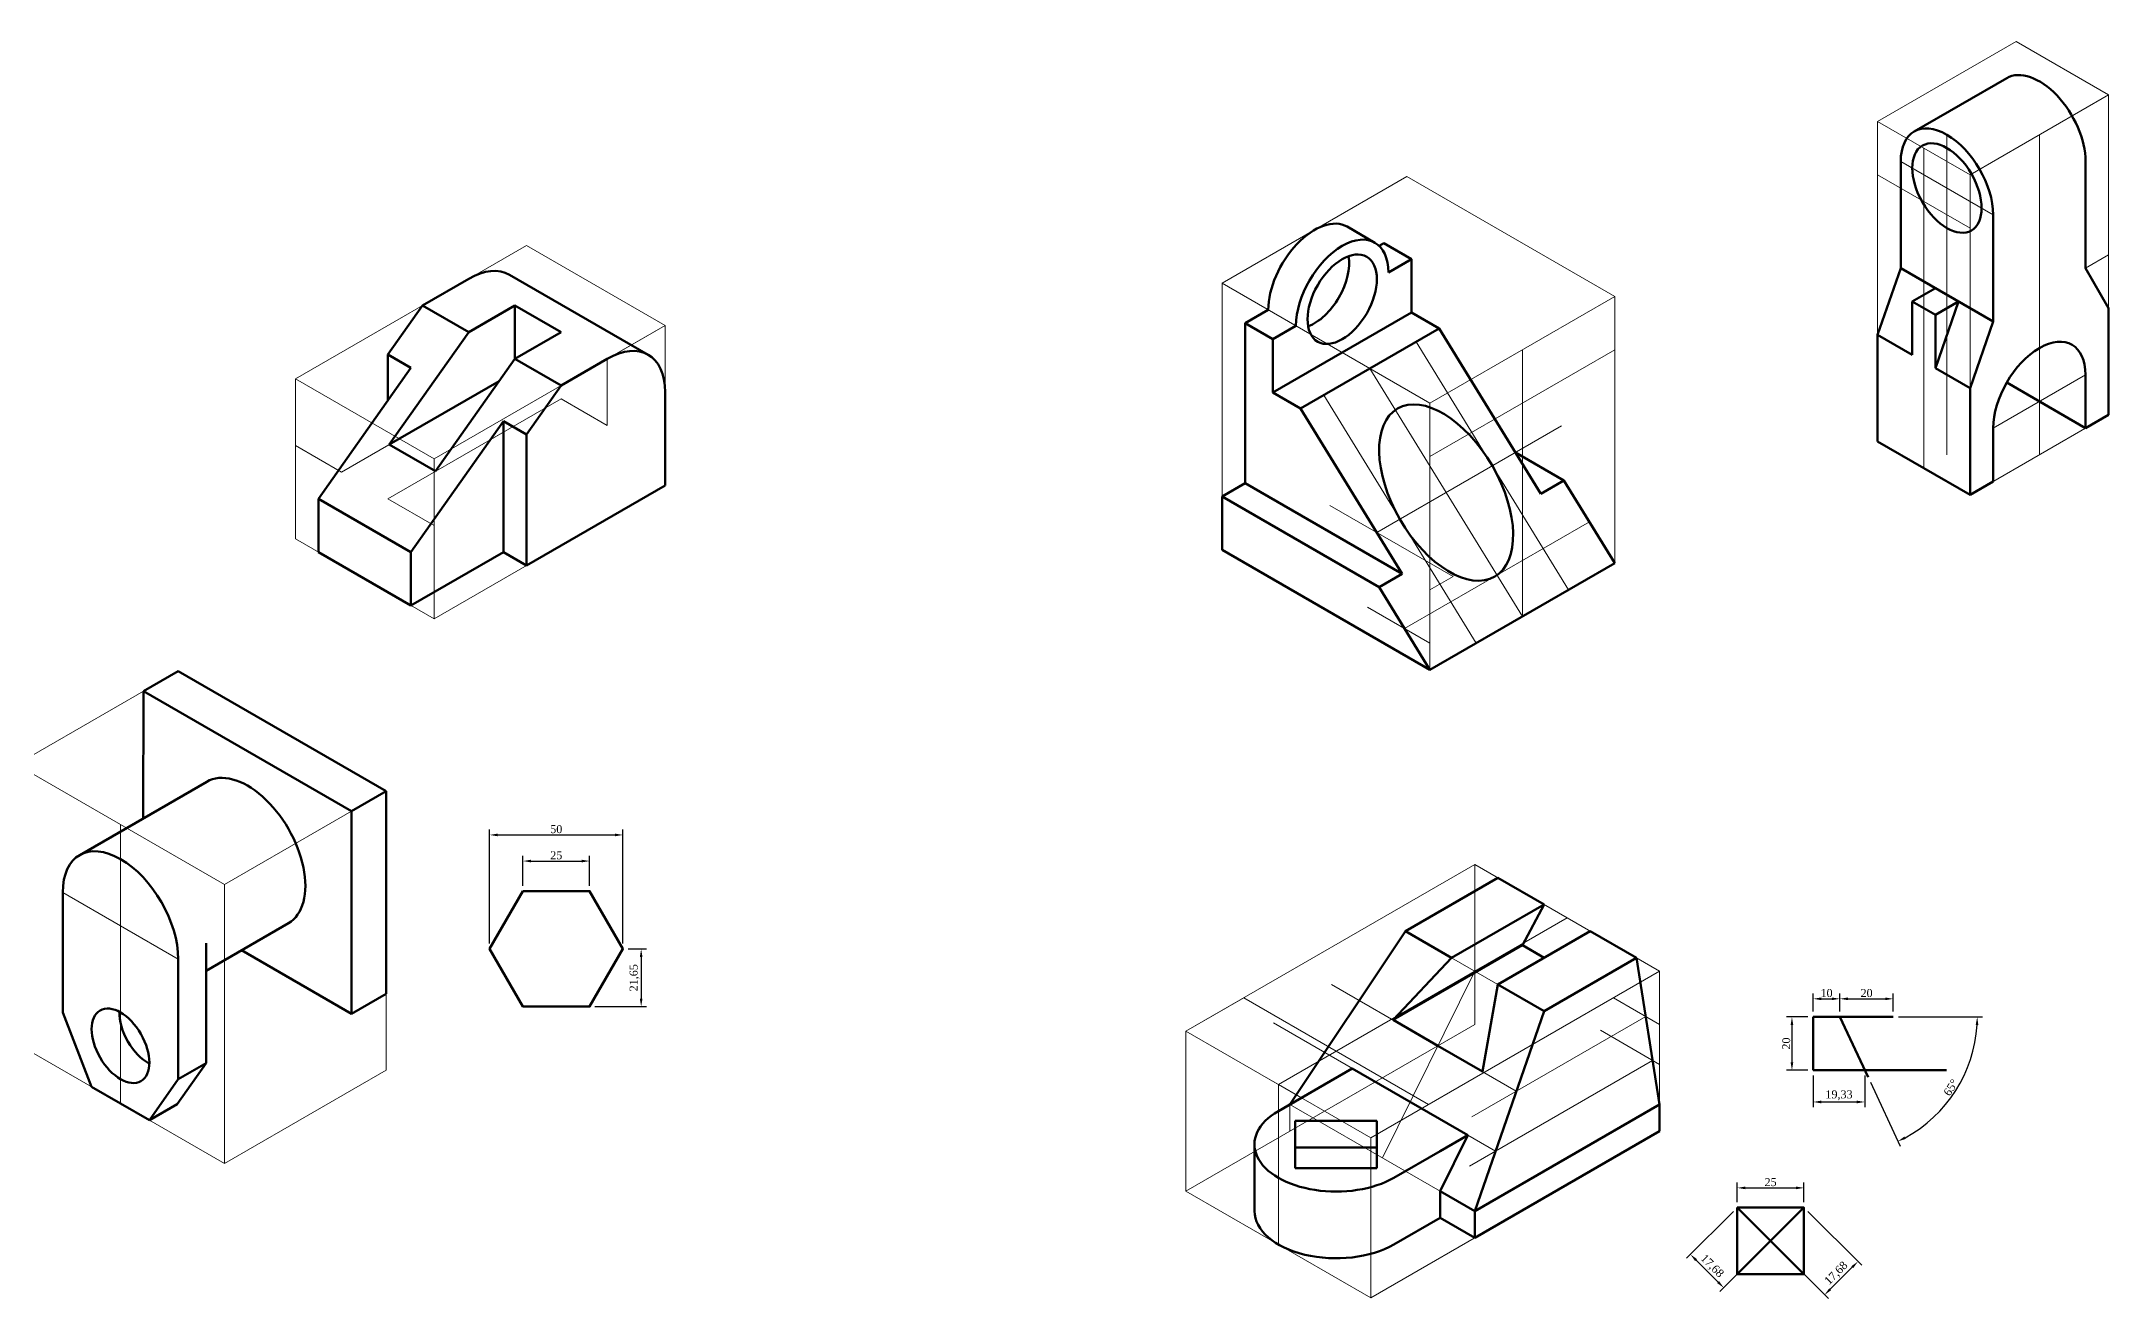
# Model space of a CAD drawing. Header units: millimetres. Extents: x 2048 to 5316, y 978 to 2109.
# Drawn here: x 4410 to 5185, y 1055 to 1526 of the extents above; entities that cross this region are included whole.
import ezdxf

# ---------------------------------------------------------------- set-up
doc = ezdxf.new("R2010")
doc.units = ezdxf.units.MM
for name, color, linetype, lineweight in [('Dark', 2, 'Continuous', 60), ('Light', 4, 'Continuous', 5), ('Medium', 6, 'Continuous', 20)]:
    doc.layers.add(name, color=color, linetype=linetype, lineweight=lineweight)
doc.styles.get("Standard").update_dxf_attribs({"font": 'times.ttf'})
doc.dimstyles.new('ISO-25', dxfattribs={"dimtxt": 3, "dimasz": 3, "dimexe": 2, "dimexo": 2, "dimtad": 1, "dimtoh": 1, "dimtxsty": 'Standard', "dimcen": 2.5, "dimadec": 0, "dimazin": 0, "dimtfac": 1, "dimtmove": 0, "dimatfit": 2, "dimfxl": 1, "dimarcsym": 0})

# ---------------------------------------------------------------- blocks, each defined once
blk = doc.blocks.new('*D47')
at = {"layer": 'Dark', "color": 0, "lineweight": -2, "transparency": 16777216}
for p, q in [((4590.33, 1209.68), (4590.33, 1220.96)), ((4593.33, 1218.96), (4612.33, 1218.96)), ((4615.33, 1209.68), (4615.33, 1220.96))]:
    blk.add_line(p, q, dxfattribs=at)
at = {"layer": 'Dark', "color": 0, "transparency": 16777216}
for points in [[(4593.33, 1219.46), (4593.33, 1218.46), (4590.33, 1218.96)], [(4612.33, 1219.46), (4612.33, 1218.46), (4615.33, 1218.96)]]:
    blk.add_solid(points, dxfattribs=at)
at = {"layer": 'Defpoints', "color": 0, "transparency": 16777216}
for p in [(4615.33, 1218.96), (4590.33, 1207.68), (4615.33, 1207.68)]:
    blk.add_point(p, dxfattribs=at)
at = {"layer": 'Dark', "color": 0, "transparency": 16777216, "insert": (4602.83, 1221.11), "char_height": 3, "attachment_point": 5}
blk.add_mtext('25', dxfattribs=at)
blk = doc.blocks.new('*D48')
at = {"layer": 'Dark', "color": 0, "lineweight": -2, "transparency": 16777216}
for p, q in [((4629.83, 1186.03), (4636.65, 1186.03)), ((4634.65, 1183.03), (4634.65, 1167.38)), ((4617.33, 1164.38), (4636.65, 1164.38))]:
    blk.add_line(p, q, dxfattribs=at)
at = {"layer": 'Dark', "color": 0, "transparency": 16777216}
for points in [[(4634.15, 1183.03), (4635.15, 1183.03), (4634.65, 1186.03)], [(4634.15, 1167.38), (4635.15, 1167.38), (4634.65, 1164.38)]]:
    blk.add_solid(points, dxfattribs=at)
at = {"layer": 'Defpoints', "color": 0, "transparency": 16777216}
for p in [(4627.83, 1186.03), (4615.33, 1164.38), (4634.65, 1164.38)]:
    blk.add_point(p, dxfattribs=at)
at = {"layer": 'Dark', "color": 0, "transparency": 16777216, "insert": (4632.16, 1175.21), "char_height": 3, "attachment_point": 5, "rotation": 90}
blk.add_mtext('21,65', dxfattribs=at)
blk = doc.blocks.new('*D49')
at = {"layer": 'Dark', "color": 0, "lineweight": -2, "transparency": 16777216}
for p, q in [((4577.83, 1188.03), (4577.83, 1230.75)), ((4580.83, 1228.75), (4624.83, 1228.75)), ((4627.83, 1188.03), (4627.83, 1230.75))]:
    blk.add_line(p, q, dxfattribs=at)
at = {"layer": 'Dark', "color": 0, "transparency": 16777216}
for points in [[(4580.83, 1229.25), (4580.83, 1228.25), (4577.83, 1228.75)], [(4624.83, 1229.25), (4624.83, 1228.25), (4627.83, 1228.75)]]:
    blk.add_solid(points, dxfattribs=at)
at = {"layer": 'Defpoints', "color": 0, "transparency": 16777216}
for p in [(4627.83, 1228.75), (4577.83, 1186.03), (4627.83, 1186.03)]:
    blk.add_point(p, dxfattribs=at)
at = {"layer": 'Dark', "color": 0, "transparency": 16777216, "insert": (4602.83, 1230.91), "char_height": 3, "attachment_point": 5}
blk.add_mtext('50', dxfattribs=at)
blk = doc.blocks.new('*D61')
at = {"layer": 'Dark', "color": 0, "lineweight": -2, "transparency": 16777216}
for p, q in [((5106.03, 1160.54), (5137.51, 1160.54)), ((5095.44, 1136.07), (5106.63, 1112.07))]:
    blk.add_line(p, q, dxfattribs=at)
blk.add_arc((5084.03, 1160.54), 51.48, 298.33928, 356.66072, dxfattribs=at)
at = {"layer": 'Dark', "color": 0, "transparency": 16777216}
for points in [[(5134.92, 1157.56), (5135.92, 1157.53), (5135.51, 1160.54)], [(5108.69, 1114.78), (5108.24, 1115.68), (5105.79, 1113.88)]]:
    blk.add_solid(points, dxfattribs=at)
at = {"layer": 'Defpoints', "color": 0, "transparency": 16777216}
for p in [(5084.03, 1160.54), (5084.03, 1160.54), (5104.03, 1160.54), (5094.6, 1137.88), (5121.48, 1125.21)]:
    blk.add_point(p, dxfattribs=at)
at = {"layer": 'Dark', "color": 0, "transparency": 16777216, "insert": (5125.64, 1134.04), "char_height": 3, "attachment_point": 5, "rotation": 57.5}
blk.add_mtext('65°', dxfattribs=at)
blk = doc.blocks.new('*D62')
at = {"layer": 'Dark', "color": 0, "lineweight": -2, "transparency": 16777216}
for p, q in [((5074.03, 1162.54), (5074.03, 1169.31)), ((5077.03, 1167.31), (5081.03, 1167.31)), ((5084.03, 1162.54), (5084.03, 1169.31))]:
    blk.add_line(p, q, dxfattribs=at)
at = {"layer": 'Dark', "color": 0, "transparency": 16777216}
for points in [[(5077.03, 1167.81), (5077.03, 1166.81), (5074.03, 1167.31)], [(5081.03, 1167.81), (5081.03, 1166.81), (5084.03, 1167.31)]]:
    blk.add_solid(points, dxfattribs=at)
at = {"layer": 'Defpoints', "color": 0, "transparency": 16777216}
for p in [(5084.03, 1167.31), (5074.03, 1160.54), (5084.03, 1160.54)]:
    blk.add_point(p, dxfattribs=at)
at = {"layer": 'Dark', "color": 0, "transparency": 16777216, "insert": (5079.03, 1169.46), "char_height": 3, "attachment_point": 5}
blk.add_mtext('10', dxfattribs=at)
blk = doc.blocks.new('*D63')
at = {"layer": 'Dark', "color": 0, "lineweight": -2, "transparency": 16777216}
for p, q in [((5084.03, 1162.54), (5084.03, 1169.31)), ((5087.03, 1167.31), (5101.03, 1167.31)), ((5104.03, 1162.54), (5104.03, 1169.31))]:
    blk.add_line(p, q, dxfattribs=at)
at = {"layer": 'Dark', "color": 0, "transparency": 16777216}
for points in [[(5087.03, 1167.81), (5087.03, 1166.81), (5084.03, 1167.31)], [(5101.03, 1167.81), (5101.03, 1166.81), (5104.03, 1167.31)]]:
    blk.add_solid(points, dxfattribs=at)
at = {"layer": 'Defpoints', "color": 0, "transparency": 16777216}
for p in [(5104.03, 1167.31), (5084.03, 1160.54), (5104.03, 1160.54)]:
    blk.add_point(p, dxfattribs=at)
at = {"layer": 'Dark', "color": 0, "transparency": 16777216, "insert": (5094.03, 1169.46), "char_height": 3, "attachment_point": 5}
blk.add_mtext('20', dxfattribs=at)
blk = doc.blocks.new('*D64')
at = {"layer": 'Dark', "color": 0, "lineweight": -2, "transparency": 16777216}
for p, q in [((5072.03, 1160.54), (5064.05, 1160.54)), ((5066.05, 1157.54), (5066.05, 1143.54)), ((5072.03, 1140.54), (5064.05, 1140.54))]:
    blk.add_line(p, q, dxfattribs=at)
at = {"layer": 'Dark', "color": 0, "transparency": 16777216}
for points in [[(5065.55, 1157.54), (5066.55, 1157.54), (5066.05, 1160.54)], [(5065.55, 1143.54), (5066.55, 1143.54), (5066.05, 1140.54)]]:
    blk.add_solid(points, dxfattribs=at)
at = {"layer": 'Defpoints', "color": 0, "transparency": 16777216}
for p in [(5074.03, 1160.54), (5066.05, 1140.54), (5074.03, 1140.54)]:
    blk.add_point(p, dxfattribs=at)
at = {"layer": 'Dark', "color": 0, "transparency": 16777216, "insert": (5063.9, 1150.54), "char_height": 3, "attachment_point": 5, "rotation": 90}
blk.add_mtext('20', dxfattribs=at)
blk = doc.blocks.new('*D65')
at = {"layer": 'Dark', "color": 0, "lineweight": -2, "transparency": 16777216}
for p, q in [((5074.03, 1138.54), (5074.03, 1126.64)), ((5093.36, 1138.54), (5093.36, 1126.64)), ((5077.03, 1128.64), (5090.36, 1128.64))]:
    blk.add_line(p, q, dxfattribs=at)
at = {"layer": 'Dark', "color": 0, "transparency": 16777216}
for points in [[(5077.03, 1129.14), (5077.03, 1128.14), (5074.03, 1128.64)], [(5090.36, 1129.14), (5090.36, 1128.14), (5093.36, 1128.64)]]:
    blk.add_solid(points, dxfattribs=at)
at = {"layer": 'Defpoints', "color": 0, "transparency": 16777216}
for p in [(5074.03, 1140.54), (5093.36, 1140.54), (5093.36, 1128.64)]:
    blk.add_point(p, dxfattribs=at)
at = {"layer": 'Dark', "color": 0, "transparency": 16777216, "insert": (5083.69, 1131.13), "char_height": 3, "attachment_point": 5}
blk.add_mtext('19,33', dxfattribs=at)
blk = doc.blocks.new('*D66')
at = {"layer": 'Dark', "color": 0, "lineweight": -2, "transparency": 16777216}
for p, q in [((5045.54, 1091.04), (5045.54, 1098.42)), ((5048.54, 1096.42), (5067.54, 1096.42)), ((5070.54, 1091.04), (5070.54, 1098.42))]:
    blk.add_line(p, q, dxfattribs=at)
at = {"layer": 'Dark', "color": 0, "transparency": 16777216}
for points in [[(5048.54, 1096.92), (5048.54, 1095.92), (5045.54, 1096.42)], [(5067.54, 1096.92), (5067.54, 1095.92), (5070.54, 1096.42)]]:
    blk.add_solid(points, dxfattribs=at)
at = {"layer": 'Defpoints', "color": 0, "transparency": 16777216}
for p in [(5070.54, 1096.42), (5045.54, 1089.04), (5070.54, 1089.04)]:
    blk.add_point(p, dxfattribs=at)
at = {"layer": 'Dark', "color": 0, "transparency": 16777216, "insert": (5058.04, 1098.57), "char_height": 3, "attachment_point": 5}
blk.add_mtext('25', dxfattribs=at)
blk = doc.blocks.new('*D67')
at = {"layer": 'Dark', "color": 0, "lineweight": -2, "transparency": 16777216}
for p, q in [((5071.95, 1087.63), (5092.19, 1067.39)), ((5059.45, 1075.13), (5079.69, 1054.89)), ((5088.65, 1066.68), (5080.39, 1058.43))]:
    blk.add_line(p, q, dxfattribs=at)
at = {"layer": 'Dark', "color": 0, "transparency": 16777216}
for points in [[(5088.3, 1067.04), (5089.01, 1066.33), (5090.77, 1068.8)], [(5080.04, 1058.78), (5080.75, 1058.07), (5078.27, 1056.3)]]:
    blk.add_solid(points, dxfattribs=at)
at = {"layer": 'Defpoints', "color": 0, "transparency": 16777216}
for p in [(5070.54, 1089.04), (5058.04, 1076.54), (5078.27, 1056.3)]:
    blk.add_point(p, dxfattribs=at)
at = {"layer": 'Dark', "color": 0, "transparency": 16777216, "insert": (5082.76, 1064.32), "char_height": 3, "attachment_point": 5, "rotation": 45}
blk.add_mtext('17,68', dxfattribs=at)
blk = doc.blocks.new('*D68')
at = {"layer": 'Dark', "color": 0, "lineweight": -2, "transparency": 16777216}
for p, q in [((5044.12, 1087.63), (5026.56, 1070.07)), ((5056.62, 1075.13), (5039.06, 1057.57)), ((5030.1, 1069.36), (5038.35, 1061.1))]:
    blk.add_line(p, q, dxfattribs=at)
at = {"layer": 'Dark', "color": 0, "transparency": 16777216}
for points in [[(5030.45, 1069.71), (5029.74, 1069.01), (5027.98, 1071.48)], [(5038.71, 1061.46), (5038, 1060.75), (5040.48, 1058.98)]]:
    blk.add_solid(points, dxfattribs=at)
at = {"layer": 'Defpoints', "color": 0, "transparency": 16777216}
for p in [(5045.54, 1089.04), (5058.04, 1076.54), (5040.48, 1058.98)]:
    blk.add_point(p, dxfattribs=at)
at = {"layer": 'Dark', "color": 0, "transparency": 16777216, "insert": (5035.99, 1067), "char_height": 3, "attachment_point": 5, "rotation": 315}
blk.add_mtext('17,68', dxfattribs=at)

msp = doc.modelspace()

# ---------------------------------------------------------------- linework, layer by layer
at = {"layer": 'Dark'}
for p, q in [((5111.904, 1492.512), (5146.546, 1512.512)), ((5106.831, 1481.299), (5106.831, 1441.299)), ((5176.113, 1481.299), (5176.113, 1441.299)), ((5141.472, 1461.299), (5141.472, 1421.299)), ((4899.302, 1456.815), (4909.695, 1450.815)), ((4911.304, 1449.602), (4913.036, 1450.602)), ((4913.036, 1450.602), (4923.428, 1444.602)), ((4914.768, 1439.602), (4923.428, 1444.602)), ((4923.428, 1444.602), (4923.428, 1424.602)), ((4570, 1437.292), (4552.679, 1427.292)), ((4585.309, 1438.809), (4637.271, 1408.809)), ((5106.831, 1441.299), (5098.171, 1416.299)), ((5141.472, 1421.299), (5106.831, 1441.299)), ((5111.162, 1428.799), (5119.822, 1433.799)), ((5176.113, 1441.299), (5184.774, 1426.299)), ((4552.679, 1427.292), (4539.689, 1408.883)), ((4570, 1417.292), (4552.679, 1427.292)), ((4587.32, 1427.292), (4570, 1417.292)), ((4604.641, 1417.292), (4587.32, 1427.292)), ((4587.32, 1427.292), (4587.32, 1407.292)), ((5111.162, 1408.799), (5111.162, 1428.799)), ((5119.822, 1423.799), (5111.162, 1428.799)), ((5119.822, 1423.799), (5128.482, 1428.799)), ((5128.482, 1428.799), (5119.822, 1403.799)), ((5184.774, 1386.299), (5184.774, 1426.299)), ((4861.074, 1420.602), (4869.734, 1425.602)), ((4861.074, 1400.602), (4861.074, 1420.602)), ((4861.074, 1420.602), (4871.466, 1414.602)), ((4871.466, 1394.602), (4923.428, 1424.602)), ((4871.466, 1414.602), (4880.127, 1419.602)), ((4881.859, 1388.602), (4933.82, 1418.602)), ((4923.428, 1424.602), (4933.82, 1418.602)), ((4933.82, 1418.602), (4971.925, 1356.602)), ((5119.822, 1403.799), (5119.822, 1423.799)), ((5141.472, 1421.299), (5132.812, 1396.299)), ((5132.812, 1396.299), (5141.472, 1421.299)), ((4540.23, 1375.105), (4570, 1417.292)), ((4604.641, 1417.292), (4587.32, 1407.292)), ((4871.466, 1414.602), (4871.466, 1394.602)), ((5098.171, 1376.299), (5098.171, 1416.299)), ((5111.162, 1408.799), (5098.171, 1416.299)), ((4513.708, 1354.792), (4548.349, 1403.883)), ((4548.349, 1403.883), (4539.689, 1408.883)), ((4539.689, 1408.883), (4539.689, 1391.61)), ((4587.32, 1407.292), (4557.551, 1365.105)), ((4604.641, 1397.292), (4587.32, 1407.292)), ((4621.961, 1407.292), (4604.641, 1397.292)), ((5132.812, 1396.299), (5119.822, 1403.799)), ((4581.366, 1398.855), (4540.23, 1375.105)), ((4591.651, 1378.883), (4604.641, 1397.292)), ((4861.074, 1360.602), (4861.074, 1400.602)), ((5132.812, 1356.299), (5132.812, 1396.299)), ((5176.113, 1381.299), (5146.546, 1398.37)), ((5176.113, 1381.299), (5176.113, 1401.299)), ((4643.612, 1359.792), (4643.612, 1394.792)), ((4871.466, 1394.602), (4881.859, 1388.602)), ((4881.859, 1388.602), (4919.964, 1326.602)), ((4548.349, 1334.792), (4582.99, 1383.883)), ((4591.651, 1378.883), (4582.99, 1383.883)), ((4582.99, 1383.883), (4582.99, 1334.792)), ((5141.472, 1361.299), (5141.472, 1381.299)), ((5184.774, 1386.299), (5176.113, 1381.299)), ((4540.23, 1375.105), (4557.551, 1365.105)), ((4591.651, 1329.792), (4591.651, 1378.883)), ((4962.399, 1372.102), (4980.586, 1361.602)), ((5132.812, 1356.299), (5098.171, 1376.299)), ((4643.612, 1359.792), (4604.641, 1337.292)), ((4852.414, 1355.602), (4861.074, 1360.602)), ((4861.074, 1360.602), (4919.964, 1326.602)), ((4971.925, 1356.602), (4980.586, 1361.602)), ((4980.586, 1361.602), (4999.638, 1330.602)), ((5132.812, 1356.299), (5141.472, 1361.299)), ((4513.708, 1334.792), (4513.708, 1354.792)), ((4548.349, 1334.792), (4513.708, 1354.792)), ((4852.414, 1335.602), (4852.414, 1355.602)), ((4852.414, 1355.602), (4911.304, 1321.602)), ((4548.349, 1314.792), (4513.708, 1334.792)), ((4548.349, 1314.792), (4548.349, 1334.792)), ((4548.349, 1314.792), (4582.99, 1334.792)), ((4591.651, 1329.792), (4582.99, 1334.792)), ((4604.641, 1337.292), (4591.651, 1329.792)), ((4930.356, 1290.602), (4852.414, 1335.602)), ((4911.304, 1321.602), (4919.964, 1326.602)), ((4930.356, 1290.602), (4999.638, 1330.602)), ((4911.304, 1321.602), (4930.356, 1290.602)), ((4448.136, 1282.702), (4461.126, 1290.202)), ((4539.069, 1245.202), (4461.126, 1290.202)), ((4448.136, 1282.702), (4447.982, 1234.968)), ((4526.078, 1237.702), (4448.136, 1282.702)), ((4424.167, 1221.218), (4471.798, 1248.718)), ((4539.069, 1245.202), (4526.078, 1237.702)), ((4539.069, 1169.202), (4539.069, 1245.202)), ((4526.078, 1161.702), (4526.078, 1237.702)), ((4921.157, 1192.714), (4955.798, 1212.714)), ((4973.118, 1202.714), (4955.798, 1212.714)), ((4417.825, 1207.202), (4417.825, 1162.202)), ((4938.477, 1182.714), (4973.118, 1202.714)), ((4965.038, 1187.379), (4973.118, 1202.714)), ((4471.519, 1177.846), (4502.417, 1195.685)), ((4471.519, 1188.202), (4471.519, 1143.202)), ((4921.157, 1192.714), (4877.855, 1127.714)), ((4916.541, 1159.379), (4965.038, 1187.379)), ((4938.477, 1182.714), (4921.157, 1192.714)), ((4938.477, 1182.714), (4921.157, 1192.714)), ((4955.798, 1172.714), (4990.439, 1192.714)), ((4965.038, 1187.379), (4973.118, 1182.714)), ((4990.439, 1192.714), (5007.759, 1182.714)), ((4461.126, 1182.202), (4461.126, 1137.202)), ((4484.817, 1185.524), (4526.078, 1161.702)), ((4916.541, 1159.379), (4938.477, 1182.714)), ((5007.759, 1182.714), (4973.118, 1162.714)), ((5016.42, 1127.714), (5007.759, 1182.714)), ((4950.021, 1140.049), (4955.798, 1172.714)), ((4955.798, 1172.714), (4973.118, 1162.714)), ((4539.069, 1169.202), (4526.078, 1161.702)), ((4973.118, 1162.714), (4947.137, 1087.714)), ((4428.651, 1134.302), (4417.825, 1162.202)), ((4933.281, 1149.714), (4916.541, 1159.379)), ((5074.03, 1160.541), (5074.03, 1140.541)), ((5074.03, 1160.541), (5084.03, 1160.541)), ((5084.03, 1160.541), (5104.03, 1160.541)), ((5084.03, 1160.541), (5094.596, 1137.883)), ((4933.281, 1149.714), (4950.021, 1140.049)), ((4460.693, 1127.802), (4471.519, 1143.202)), ((4461.126, 1137.202), (4471.519, 1143.202)), ((4890.846, 1135.214), (4901.238, 1141.214)), ((4901.238, 1141.214), (4944.539, 1116.214)), ((5074.03, 1140.541), (5124.03, 1140.541)), ((4439.476, 1128.052), (4428.651, 1134.302)), ((4450.301, 1121.802), (4461.126, 1137.202)), ((4890.846, 1135.214), (4873.525, 1125.214)), ((4439.476, 1128.052), (4450.301, 1121.802)), ((4450.301, 1121.802), (4460.693, 1127.802)), ((4873.525, 1125.214), (4877.855, 1127.714)), ((5016.42, 1127.714), (4947.137, 1087.714)), ((5016.42, 1117.714), (5016.42, 1127.714)), ((4910.487, 1121.554), (4879.865, 1121.554)), ((4879.865, 1121.554), (4879.865, 1103.874)), ((4910.487, 1103.874), (4910.487, 1121.554)), ((4934.147, 1110.214), (4944.539, 1116.214)), ((4944.539, 1116.214), (4934.147, 1095.214)), ((5016.42, 1117.714), (4947.137, 1077.714)), ((4864.557, 1087.714), (4864.557, 1112.714)), ((4910.487, 1111.554), (4879.865, 1111.554)), ((4879.865, 1111.554), (4879.865, 1103.874)), ((4910.487, 1103.874), (4910.487, 1111.554)), ((4934.147, 1110.214), (4916.827, 1100.214)), ((4879.865, 1103.874), (4910.487, 1103.874)), ((4947.137, 1087.714), (4934.147, 1095.214)), ((4934.147, 1095.214), (4934.147, 1085.214)), ((4916.827, 1075.214), (4934.147, 1085.214)), ((4934.147, 1085.214), (4947.137, 1077.714)), ((4947.137, 1077.714), (4947.137, 1087.714)), ((5045.535, 1089.042), (5070.535, 1064.042)), ((5070.535, 1089.042), (5045.535, 1064.042))]:
    msp.add_line(p, q, dxfattribs=at)
for points in [[(4590.333, 1207.682), (4577.833, 1186.031), (4590.333, 1164.381), (4615.333, 1164.381), (4627.833, 1186.031), (4615.333, 1207.682)], [(5045.535, 1089.042), (5045.535, 1064.042), (5070.535, 1064.042), (5070.535, 1089.042)]]:
    msp.add_lwpolyline(points, close=True, dxfattribs=at)
for centre, major_axis, start_param, end_param in [((5158.793, 1491.299), (12.247, -21.213), 0.7853982, 3.1415927), ((5124.152, 1471.299), (12.247, -21.213), 0.7853982, 3.9269908), ((4887.055, 1435.602), (-12.247, -21.213), 3.1415927, 5.4977871), ((4897.447, 1429.602), (-12.247, -21.213), 2.3561945, 5.4977871), ((4887.055, 1435.602), (-9.186, -15.91), 6.8844495, 8.8235137), ((4570, 1412.292), (-15.309, -26.517), 3.1415927, 3.9269908), ((4621.961, 1382.292), (-15.309, -26.517), 2.3561945, 3.9269908), ((5158.793, 1391.299), (-12.247, -21.213), 2.3561945, 5.4977871), ((4487.107, 1222.202), (15.309, -26.517), 6.2831853, 9.424778), ((4439.476, 1194.702), (15.309, -26.517), 0.7853982, 3.9269908), ((4449.868, 1155.702), (7.655, -13.258), 3.8877505, 5.5370274), ((4895.176, 1112.714), (-30.619, 0), 5.4977871, 8.6393798), ((4895.176, 1087.714), (-30.619, 0), 0, 2.3561945)]:
    msp.add_ellipse(centre, major_axis=major_axis, ratio=0.5773503, start_param=start_param, end_param=end_param, dxfattribs=at)
for centre, major_axis, ratio in [((5124.152, 1471.299), (9.186, -15.91), 0.5773503), ((4897.447, 1429.602), (-9.186, -15.91), 0.5773503), ((4936.418, 1357.102), (-18.193, 31.512), 0.5496497), ((4439.476, 1149.702), (7.655, -13.258), 0.5773503)]:
    msp.add_ellipse(centre, major_axis=major_axis, ratio=ratio, dxfattribs=at)
at = {"layer": 'Light'}
for p, q in [((5098.171, 1496.299), (5150.133, 1526.299)), ((5150.133, 1526.299), (5184.774, 1506.299)), ((5184.774, 1506.299), (5132.812, 1476.299)), ((5184.774, 1386.299), (5184.774, 1506.299)), ((5098.171, 1376.299), (5098.171, 1496.299)), ((5098.171, 1496.299), (5132.812, 1476.299)), ((4852.414, 1435.602), (4921.696, 1475.602)), ((4921.696, 1475.602), (4999.638, 1430.602)), ((5132.812, 1476.299), (5132.812, 1356.299)), ((4505.048, 1399.792), (4591.651, 1449.792)), ((4591.651, 1449.792), (4643.612, 1419.792)), ((4852.414, 1335.602), (4852.414, 1435.602)), ((4852.414, 1435.602), (4930.356, 1390.602)), ((4999.638, 1430.602), (4930.356, 1390.602)), ((4999.638, 1330.602), (4999.638, 1430.602)), ((4643.612, 1419.792), (4557.01, 1369.792)), ((4643.612, 1359.792), (4643.612, 1419.792)), ((4505.048, 1339.792), (4505.048, 1399.792)), ((4505.048, 1399.792), (4557.01, 1369.792)), ((4930.356, 1390.602), (4930.356, 1290.602)), ((5132.812, 1356.299), (5184.774, 1386.299)), ((5132.812, 1356.299), (5098.171, 1376.299)), ((4557.01, 1369.792), (4557.01, 1309.792)), ((4557.01, 1309.792), (4643.612, 1359.792)), ((4557.01, 1309.792), (4505.048, 1339.792)), ((4930.356, 1290.602), (4852.414, 1335.602)), ((4930.356, 1290.602), (4999.638, 1330.602)), ((4400.505, 1255.202), (4461.126, 1290.202)), ((4461.126, 1290.202), (4539.069, 1245.202)), ((4400.505, 1255.202), (4478.447, 1210.202)), ((4539.069, 1245.202), (4478.447, 1210.202)), ((4539.069, 1140.552), (4539.069, 1245.202)), ((4838.884, 1155.214), (4947.137, 1217.714)), ((4947.137, 1217.714), (5016.42, 1177.714)), ((4947.137, 1157.714), (4947.137, 1217.714)), ((4478.447, 1210.202), (4478.447, 1105.552)), ((5016.42, 1177.714), (4908.166, 1115.214)), ((5016.42, 1117.714), (5016.42, 1177.714)), ((4838.884, 1095.214), (4947.137, 1157.714)), ((4838.884, 1095.214), (4838.884, 1155.214)), ((4838.884, 1155.214), (4908.166, 1115.214)), ((4478.447, 1105.552), (4400.505, 1150.552)), ((4478.447, 1105.552), (4539.069, 1140.552)), ((4908.166, 1055.214), (5016.42, 1117.714)), ((4908.166, 1115.214), (4908.166, 1055.214)), ((4908.166, 1055.214), (4838.884, 1095.214))]:
    msp.add_line(p, q, dxfattribs=at)
at = {"layer": 'Medium'}
for p, q in [((5124.152, 1491.299), (5124.152, 1371.299)), ((5158.793, 1491.299), (5158.793, 1371.299)), ((5141.472, 1461.299), (5106.831, 1481.299)), ((5115.492, 1486.299), (5115.492, 1366.299)), ((5132.812, 1456.299), (5098.171, 1476.299)), ((5132.812, 1476.299), (5132.812, 1456.299)), ((5184.774, 1446.299), (5176.113, 1441.299)), ((5184.774, 1426.299), (5184.774, 1446.299)), ((5124.152, 1431.299), (5119.822, 1433.799)), ((4999.638, 1430.602), (4999.638, 1410.602)), ((5124.152, 1431.299), (5128.482, 1428.799)), ((4643.612, 1419.792), (4621.961, 1407.292)), ((4925.16, 1413.602), (4982.318, 1320.602)), ((4999.638, 1410.602), (4930.356, 1370.602)), ((4964.997, 1410.602), (4964.997, 1310.602)), ((5132.812, 1396.299), (5132.812, 1416.299)), ((4621.961, 1407.292), (4621.961, 1382.292)), ((4907.84, 1403.602), (4890.519, 1393.602)), ((4907.84, 1403.602), (4964.997, 1310.602)), ((4505.048, 1399.792), (4505.048, 1374.792)), ((5176.113, 1401.299), (5141.472, 1381.299)), ((4604.641, 1392.292), (4578.66, 1377.292)), ((4621.961, 1382.292), (4604.641, 1392.292)), ((4890.519, 1393.602), (4947.677, 1300.602)), ((4522.368, 1364.792), (4560.182, 1386.624)), ((4539.689, 1354.792), (4582.99, 1379.792)), ((4910.438, 1342.102), (4979.72, 1382.102)), ((4505.048, 1374.792), (4522.368, 1364.792)), ((4557.01, 1369.792), (4557.01, 1344.792)), ((4557.01, 1344.792), (4539.689, 1354.792)), ((4939.016, 1325.602), (4892.778, 1352.297)), ((4920.83, 1306.102), (4990.112, 1346.102)), ((4930.356, 1320.602), (4939.016, 1325.602)), ((4930.356, 1300.602), (4930.356, 1320.602)), ((4930.356, 1300.602), (4906.888, 1314.151)), ((4930.356, 1290.602), (4930.356, 1300.602)), ((4439.476, 1232.702), (4439.476, 1194.702)), ((4439.476, 1194.702), (4417.825, 1207.202)), ((4439.476, 1194.702), (4439.476, 1149.702)), ((4439.476, 1194.702), (4461.126, 1182.202)), ((4981.779, 1197.714), (4873.525, 1135.214)), ((4955.798, 1172.714), (4938.477, 1182.714)), ((4962.726, 1132.714), (4893.444, 1172.714)), ((4947.137, 1177.714), (4912.496, 1107.714)), ((5016.42, 1177.714), (5016.42, 1157.714)), ((4838.884, 1155.214), (4860.535, 1167.714)), ((4860.535, 1167.714), (4929.817, 1127.714)), ((5016.42, 1157.714), (4999.099, 1167.714)), ((4954.932, 1110.214), (4871.646, 1158.299)), ((4947.137, 1157.714), (4877.855, 1117.714)), ((5011.223, 1160.714), (4946.032, 1123.076)), ((5016.42, 1142.714), (4994.265, 1155.505)), ((4439.476, 1149.702), (4439.476, 1128.052)), ((4873.525, 1135.214), (4864.865, 1140.214)), ((5013.821, 1144.214), (4945.197, 1104.594)), ((5016.42, 1117.714), (5016.42, 1142.714)), ((4873.525, 1135.214), (4873.525, 1075.214)), ((4873.525, 1135.214), (4882.186, 1130.214)), ((4873.525, 1135.214), (4873.525, 1115.214)), ((4947.137, 1087.714), (4877.855, 1127.714)), ((4877.855, 1117.714), (4877.855, 1127.714))]:
    msp.add_line(p, q, dxfattribs=at)

# ---------------------------------------------------------------- dimensions: what is measured, and where the dimension line sits
at = {"layer": 'Dark'}
for base, p1, p2, picture, middle in [((4627.833, 1228.755), (4577.833, 1186.031), (4627.833, 1186.031), '*D49', (4602.833, 1230.905)), ((4615.333, 1218.962), (4590.333, 1207.682), (4615.333, 1207.682), '*D47', (4602.833, 1221.113)), ((5084.03, 1167.313), (5074.03, 1160.541), (5084.03, 1160.541), '*D62', (5079.03, 1169.464)), ((5104.03, 1167.313), (5084.03, 1160.541), (5104.03, 1160.541), '*D63', (5094.03, 1169.464)), ((5093.357, 1128.637), (5074.03, 1140.541), (5093.357, 1140.541), '*D65', (5083.694, 1131.131)), ((5070.535, 1096.418), (5045.535, 1089.042), (5070.535, 1089.042), '*D66', (5058.035, 1098.569))]:
    dim = msp.add_linear_dim(base=base, p1=p1, p2=p2, dimstyle='ISO-25', dxfattribs=at)
    dim.commit()
    dim.dimension.update_dxf_attribs({"geometry": picture, "text_midpoint": middle})
for base, p1, p2, picture, middle in [((4634.654, 1164.381), (4627.833, 1186.031), (4615.333, 1164.381), '*D48', (4632.161, 1175.206)), ((5066.048, 1140.541), (5074.03, 1160.541), (5074.03, 1140.541), '*D64', (5063.897, 1150.541))]:
    dim = msp.add_linear_dim(base=base, p1=p1, p2=p2, angle=90, dimstyle='ISO-25', dxfattribs=at)
    dim.commit()
    dim.dimension.update_dxf_attribs({"geometry": picture, "text_midpoint": middle})
dim = msp.add_angular_dim_2l(base=(5121.477, 1125.212), line1=((5084.03, 1160.541), (5094.596, 1137.883)), line2=((5084.03, 1160.541), (5104.03, 1160.541)), dimstyle='ISO-25', dxfattribs=at)
dim.commit()
dim.dimension.update_dxf_attribs({"geometry": '*D61', "text_midpoint": (5125.636, 1134.036)})
for p1, distance, picture, middle in [((5045.535, 1089.042), -24.833, '*D68', (5035.989, 1066.996)), ((5070.535, 1089.042), 28.62, '*D67', (5082.76, 1064.317))]:
    dim = msp.add_aligned_dim(p1=p1, p2=(5058.035, 1076.542), distance=distance, dimstyle='ISO-25', dxfattribs=at)
    dim.commit()
    dim.dimension.update_dxf_attribs({"geometry": picture, "text_midpoint": middle})

doc.saveas('drawing.dxf')
